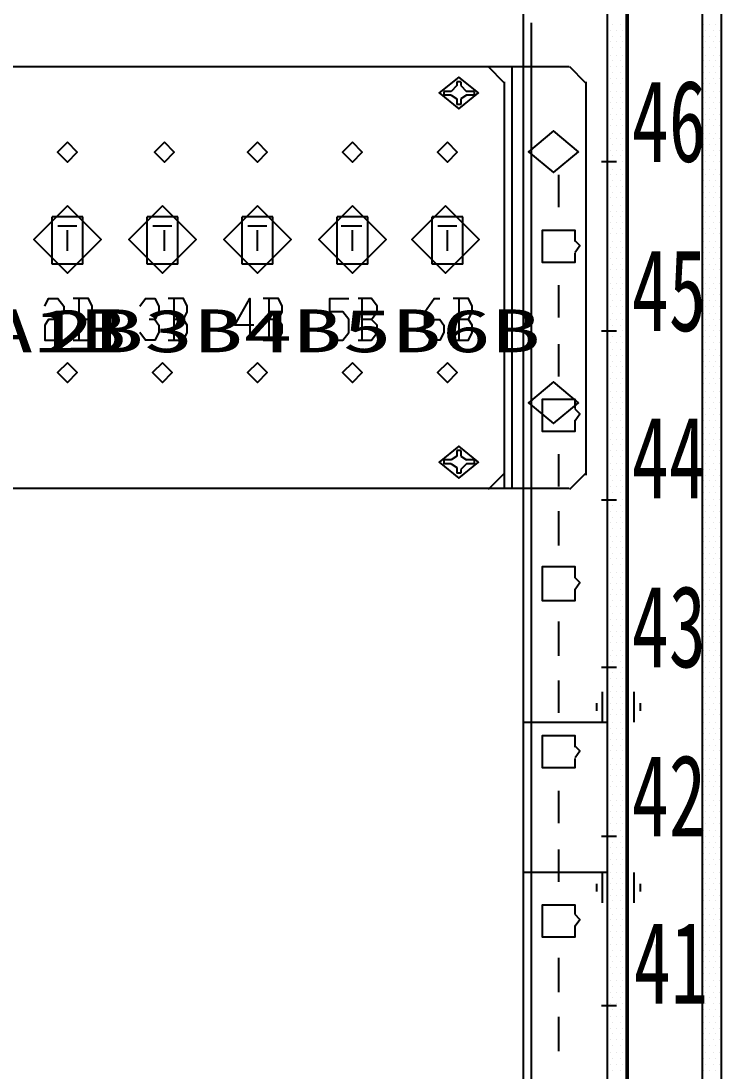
# Model space of a CAD drawing. Header units: metres. Extents: x 17 to 1264, y 17 to 859.
# Drawn here: x 289.5 to 342.6, y 658.2 to 737.7 of the extents above; entities that cross this region are included whole.
import ezdxf

# ---------------------------------------------------------------- set-up
doc = ezdxf.new("R2010")
doc.units = ezdxf.units.M
for name, color, linetype in [('LINES', 7, 'Continuous'), ('POLYLINES', 4, 'Continuous'), ('RECTS', 7, 'Continuous'), ('TEXTS', 3, 'Continuous')]:
    doc.layers.add(name, color=color, linetype=linetype)

msp = doc.modelspace()

# ---------------------------------------------------------------- linework, layer by layer
at = {"layer": 'LINES'}
for p, q in [((327.59, 152.64), (327.59, 755.14)), ((334.22, 736.99), (334.22, 736.99)), ((334.36, 737.42), (334.36, 737.42)), ((334.65, 736.99), (334.65, 736.99)), ((334.94, 737.42), (334.94, 737.42)), ((335.08, 736.99), (335.08, 736.99)), ((335.37, 737.42), (335.37, 737.42)), ((341.27, 737.42), (341.27, 737.42)), ((341.42, 736.99), (341.42, 736.99)), ((341.71, 737.42), (341.71, 737.42)), ((341.99, 736.99), (341.99, 736.99)), ((342.14, 737.42), (342.14, 737.42)), ((342.43, 736.99), (342.43, 736.99)), ((334.22, 736.13), (334.22, 736.13)), ((334.36, 736.56), (334.36, 736.56)), ((334.65, 736.13), (334.65, 736.13)), ((334.94, 736.56), (334.94, 736.56)), ((335.08, 736.13), (335.08, 736.13)), ((335.37, 736.56), (335.37, 736.56)), ((341.27, 736.56), (341.27, 736.56)), ((341.42, 736.13), (341.42, 736.13)), ((341.71, 736.56), (341.71, 736.56)), ((341.99, 736.13), (341.99, 736.13)), ((342.14, 736.56), (342.14, 736.56)), ((342.43, 736.13), (342.43, 736.13)), ((334.36, 735.7), (334.36, 735.7)), ((334.94, 735.7), (334.94, 735.7)), ((335.37, 735.7), (335.37, 735.7)), ((341.27, 735.7), (341.27, 735.7)), ((341.71, 735.7), (341.71, 735.7)), ((342.14, 735.7), (342.14, 735.7)), ((334.22, 735.12), (334.22, 735.12)), ((334.36, 734.69), (334.36, 734.69)), ((334.65, 735.12), (334.65, 735.12)), ((334.94, 734.69), (334.94, 734.69)), ((335.08, 735.12), (335.08, 735.12)), ((335.37, 734.69), (335.37, 734.69)), ((341.27, 734.69), (341.27, 734.69)), ((341.42, 735.12), (341.42, 735.12)), ((341.71, 734.69), (341.71, 734.69)), ((341.99, 735.12), (341.99, 735.12)), ((342.14, 734.69), (342.14, 734.69)), ((342.43, 735.12), (342.43, 735.12)), ((183.02, 734.26), (325, 734.26)), ((325, 734.26), (331.05, 734.26)), ((326.73, 702.29), (326.73, 734.26)), ((334.22, 734.26), (334.22, 734.26)), ((334.36, 733.82), (334.36, 733.82)), ((334.65, 734.26), (334.65, 734.26)), ((334.94, 733.82), (334.94, 733.82)), ((335.08, 734.26), (335.08, 734.26)), ((335.37, 733.82), (335.37, 733.82)), ((341.27, 733.82), (341.27, 733.82)), ((341.42, 734.26), (341.42, 734.26)), ((341.71, 733.82), (341.71, 733.82)), ((341.99, 734.26), (341.99, 734.26)), ((342.14, 733.82), (342.14, 733.82)), ((342.43, 734.26), (342.43, 734.26)), ((322.55, 732.82), (322.12, 732.38)), ((322.55, 733.1), (322.55, 732.82)), ((322.84, 733.1), (322.55, 733.1)), ((322.84, 733.1), (322.84, 732.82)), ((322.84, 732.82), (323.27, 732.38)), ((326.15, 702.29), (326.15, 733.1)), ((332.35, 703.3), (332.35, 733.1)), ((332.35, 729.07), (332.35, 733.1)), ((334.22, 733.39), (334.22, 733.39)), ((334.36, 732.96), (334.36, 732.96)), ((334.65, 733.39), (334.65, 733.39)), ((334.94, 732.96), (334.94, 732.96)), ((335.08, 733.39), (335.08, 733.39)), ((335.37, 732.96), (335.37, 732.96)), ((341.27, 732.96), (341.27, 732.96)), ((341.42, 733.39), (341.42, 733.39)), ((341.71, 732.96), (341.71, 732.96)), ((341.99, 733.39), (341.99, 733.39)), ((342.14, 732.96), (342.14, 732.96)), ((342.43, 733.39), (342.43, 733.39)), ((321.55, 732.38), (321.55, 732.1)), ((322.12, 732.38), (321.55, 732.38)), ((322.12, 732.1), (321.55, 732.1)), ((322.12, 732.1), (322.55, 731.81)), ((323.27, 732.1), (322.84, 731.81)), ((323.85, 732.38), (323.27, 732.38)), ((323.85, 732.1), (323.27, 732.1)), ((323.85, 732.38), (323.85, 732.1)), ((334.22, 732.38), (334.22, 732.38)), ((334.65, 732.38), (334.65, 732.38)), ((335.08, 732.38), (335.08, 732.38)), ((341.42, 732.38), (341.42, 732.38)), ((341.99, 732.38), (341.99, 732.38)), ((342.43, 732.38), (342.43, 732.38)), ((322.55, 731.81), (322.55, 731.38)), ((322.84, 731.38), (322.55, 731.38)), ((322.84, 731.81), (322.84, 731.38)), ((334.22, 731.52), (334.22, 731.52)), ((334.36, 731.95), (334.36, 731.95)), ((334.65, 731.52), (334.65, 731.52)), ((334.94, 731.95), (334.94, 731.95)), ((335.08, 731.52), (335.08, 731.52)), ((335.37, 731.95), (335.37, 731.95)), ((341.27, 731.95), (341.27, 731.95)), ((341.42, 731.52), (341.42, 731.52)), ((341.71, 731.95), (341.71, 731.95)), ((341.99, 731.52), (341.99, 731.52)), ((342.14, 731.95), (342.14, 731.95)), ((342.43, 731.52), (342.43, 731.52)), ((334.22, 730.66), (334.22, 730.66)), ((334.36, 731.09), (334.36, 731.09)), ((334.65, 730.66), (334.65, 730.66)), ((334.94, 731.09), (334.94, 731.09)), ((335.08, 730.66), (335.08, 730.66)), ((335.37, 731.09), (335.37, 731.09)), ((341.27, 731.09), (341.27, 731.09)), ((341.42, 730.66), (341.42, 730.66)), ((341.71, 731.09), (341.71, 731.09)), ((341.99, 730.66), (341.99, 730.66)), ((342.14, 731.09), (342.14, 731.09)), ((342.43, 730.66), (342.43, 730.66)), ((334.22, 729.79), (334.22, 729.79)), ((334.36, 730.22), (334.36, 730.22)), ((334.65, 729.79), (334.65, 729.79)), ((334.94, 730.22), (334.94, 730.22)), ((335.08, 729.79), (335.08, 729.79)), ((335.37, 730.22), (335.37, 730.22)), ((341.27, 730.22), (341.27, 730.22)), ((341.42, 729.79), (341.42, 729.79)), ((341.71, 730.22), (341.71, 730.22)), ((341.99, 729.79), (341.99, 729.79)), ((342.14, 730.22), (342.14, 730.22)), ((342.43, 729.79), (342.43, 729.79)), ((334.36, 729.22), (334.36, 729.22)), ((334.94, 729.22), (334.94, 729.22)), ((335.37, 729.22), (335.37, 729.22)), ((341.27, 729.22), (341.27, 729.22)), ((341.71, 729.22), (341.71, 729.22)), ((342.14, 729.22), (342.14, 729.22)), ((334.22, 728.78), (334.22, 728.78)), ((334.36, 728.35), (334.36, 728.35)), ((334.65, 728.78), (334.65, 728.78)), ((334.94, 728.35), (334.94, 728.35)), ((335.08, 728.78), (335.08, 728.78)), ((335.37, 728.35), (335.37, 728.35)), ((341.27, 728.35), (341.27, 728.35)), ((341.42, 728.78), (341.42, 728.78)), ((341.71, 728.35), (341.71, 728.35)), ((341.99, 728.78), (341.99, 728.78)), ((342.14, 728.35), (342.14, 728.35)), ((342.43, 728.78), (342.43, 728.78)), ((334.22, 727.92), (334.22, 727.92)), ((334.36, 727.49), (334.36, 727.49)), ((334.65, 727.92), (334.65, 727.92)), ((334.94, 727.49), (334.94, 727.49)), ((335.08, 727.92), (335.08, 727.92)), ((335.37, 727.49), (335.37, 727.49)), ((341.27, 727.49), (341.27, 727.49)), ((341.42, 727.92), (341.42, 727.92)), ((341.71, 727.49), (341.71, 727.49)), ((341.99, 727.92), (341.99, 727.92)), ((342.14, 727.49), (342.14, 727.49)), ((342.43, 727.92), (342.43, 727.92)), ((333.5, 727.06), (334.65, 727.06)), ((334.22, 727.06), (334.22, 727.06)), ((334.36, 726.48), (334.36, 726.48)), ((334.65, 727.06), (334.65, 727.06)), ((334.94, 726.48), (334.94, 726.48)), ((335.08, 727.06), (335.08, 727.06)), ((335.37, 726.48), (335.37, 726.48)), ((341.27, 726.48), (341.27, 726.48)), ((341.42, 727.06), (341.42, 727.06)), ((341.71, 726.48), (341.71, 726.48)), ((341.99, 727.06), (341.99, 727.06)), ((342.14, 726.48), (342.14, 726.48)), ((342.43, 727.06), (342.43, 727.06)), ((330.26, 726.05), (330.26, 723.6)), ((334.22, 726.05), (334.22, 726.05)), ((334.65, 726.05), (334.65, 726.05)), ((335.08, 726.05), (335.08, 726.05)), ((341.42, 726.05), (341.42, 726.05)), ((341.99, 726.05), (341.99, 726.05)), ((342.43, 726.05), (342.43, 726.05)), ((334.22, 725.18), (334.22, 725.18)), ((334.36, 725.62), (334.36, 725.62)), ((334.65, 725.18), (334.65, 725.18)), ((334.94, 725.62), (334.94, 725.62)), ((335.08, 725.18), (335.08, 725.18)), ((335.37, 725.62), (335.37, 725.62)), ((341.27, 725.62), (341.27, 725.62)), ((341.42, 725.18), (341.42, 725.18)), ((341.71, 725.62), (341.71, 725.62)), ((341.99, 725.18), (341.99, 725.18)), ((342.14, 725.62), (342.14, 725.62)), ((342.43, 725.18), (342.43, 725.18)), ((334.22, 724.32), (334.22, 724.32)), ((334.36, 724.75), (334.36, 724.75)), ((334.65, 724.32), (334.65, 724.32)), ((334.94, 724.75), (334.94, 724.75)), ((335.08, 724.32), (335.08, 724.32)), ((335.37, 724.75), (335.37, 724.75)), ((341.27, 724.75), (341.27, 724.75)), ((341.42, 724.32), (341.42, 724.32)), ((341.71, 724.75), (341.71, 724.75)), ((341.99, 724.32), (341.99, 724.32)), ((342.14, 724.75), (342.14, 724.75)), ((342.43, 724.32), (342.43, 724.32)), ((334.22, 723.31), (334.22, 723.31)), ((334.36, 723.74), (334.36, 723.74)), ((334.65, 723.31), (334.65, 723.31)), ((334.94, 723.74), (334.94, 723.74)), ((335.08, 723.31), (335.08, 723.31)), ((335.37, 723.74), (335.37, 723.74)), ((341.27, 723.74), (341.27, 723.74)), ((341.42, 723.31), (341.42, 723.31)), ((341.71, 723.74), (341.71, 723.74)), ((341.99, 723.31), (341.99, 723.31)), ((342.14, 723.74), (342.14, 723.74)), ((342.43, 723.31), (342.43, 723.31)), ((294.19, 722.88), (291.88, 722.88)), ((291.88, 719.28), (291.88, 722.88)), ((294.19, 719.28), (294.19, 722.88)), ((301.39, 722.88), (299.08, 722.88)), ((299.08, 719.28), (299.08, 722.88)), ((301.39, 719.28), (301.39, 722.88)), ((308.59, 722.88), (306.28, 722.88)), ((306.28, 719.28), (306.28, 722.88)), ((308.59, 719.28), (308.59, 722.88)), ((315.79, 722.88), (313.48, 722.88)), ((313.48, 719.28), (313.48, 722.88)), ((315.79, 719.28), (315.79, 722.88)), ((322.99, 722.88), (320.68, 722.88)), ((320.68, 719.28), (320.68, 722.88)), ((322.99, 719.28), (322.99, 722.88)), ((334.36, 722.88), (334.36, 722.88)), ((334.94, 722.88), (334.94, 722.88)), ((335.37, 722.88), (335.37, 722.88)), ((341.27, 722.88), (341.27, 722.88)), ((341.71, 722.88), (341.71, 722.88)), ((342.14, 722.88), (342.14, 722.88)), ((293.75, 722.16), (292.31, 722.16)), ((293.03, 720.29), (293.03, 721.87)), ((300.95, 722.16), (299.51, 722.16)), ((300.38, 720.29), (300.38, 721.87)), ((308.15, 722.16), (306.71, 722.16)), ((307.43, 720.29), (307.43, 721.87)), ((315.35, 722.16), (313.77, 722.16)), ((314.63, 720.29), (314.63, 721.87)), ((322.55, 722.16), (321.11, 722.16)), ((321.83, 720.29), (321.83, 721.87)), ((334.22, 722.45), (334.22, 722.45)), ((334.36, 722.02), (334.36, 722.02)), ((334.65, 722.45), (334.65, 722.45)), ((334.94, 722.02), (334.94, 722.02)), ((335.08, 722.45), (335.08, 722.45)), ((335.37, 722.02), (335.37, 722.02)), ((341.27, 722.02), (341.27, 722.02)), ((341.42, 722.45), (341.42, 722.45)), ((341.71, 722.02), (341.71, 722.02)), ((341.99, 722.45), (341.99, 722.45)), ((342.14, 722.02), (342.14, 722.02)), ((342.43, 722.45), (342.43, 722.45)), ((334.22, 721.58), (334.22, 721.58)), ((334.36, 721.01), (334.36, 721.01)), ((334.65, 721.58), (334.65, 721.58)), ((334.94, 721.01), (334.94, 721.01)), ((335.08, 721.58), (335.08, 721.58)), ((335.37, 721.01), (335.37, 721.01)), ((341.27, 721.01), (341.27, 721.01)), ((341.42, 721.58), (341.42, 721.58)), ((341.71, 721.01), (341.71, 721.01)), ((341.99, 721.58), (341.99, 721.58)), ((342.14, 721.01), (342.14, 721.01)), ((342.43, 721.58), (342.43, 721.58)), ((334.22, 720.58), (334.22, 720.58)), ((334.36, 720.14), (334.36, 720.14)), ((334.65, 720.58), (334.65, 720.58)), ((334.94, 720.14), (334.94, 720.14)), ((335.08, 720.58), (335.08, 720.58)), ((335.37, 720.14), (335.37, 720.14)), ((341.27, 720.14), (341.27, 720.14)), ((341.42, 720.58), (341.42, 720.58)), ((341.71, 720.14), (341.71, 720.14)), ((341.99, 720.58), (341.99, 720.58)), ((342.14, 720.14), (342.14, 720.14)), ((342.43, 720.58), (342.43, 720.58)), ((294.19, 719.28), (291.88, 719.28)), ((301.39, 719.28), (299.08, 719.28)), ((308.59, 719.28), (306.28, 719.28)), ((315.79, 719.28), (313.48, 719.28)), ((322.99, 719.28), (320.68, 719.28)), ((334.22, 719.71), (334.22, 719.71)), ((334.36, 719.28), (334.36, 719.28)), ((334.65, 719.71), (334.65, 719.71)), ((334.94, 719.28), (334.94, 719.28)), ((335.08, 719.71), (335.08, 719.71)), ((335.37, 719.28), (335.37, 719.28)), ((341.27, 719.28), (341.27, 719.28)), ((341.42, 719.71), (341.42, 719.71)), ((341.71, 719.28), (341.71, 719.28)), ((341.99, 719.71), (341.99, 719.71)), ((342.14, 719.28), (342.14, 719.28)), ((342.43, 719.71), (342.43, 719.71)), ((334.22, 718.85), (334.22, 718.85)), ((334.65, 718.85), (334.65, 718.85)), ((335.08, 718.85), (335.08, 718.85)), ((341.42, 718.85), (341.42, 718.85)), ((341.99, 718.85), (341.99, 718.85)), ((342.43, 718.85), (342.43, 718.85)), ((330.26, 717.7), (330.26, 715.25)), ((334.22, 717.84), (334.22, 717.84)), ((334.36, 718.27), (334.36, 718.27)), ((334.65, 717.84), (334.65, 717.84)), ((334.94, 718.27), (334.94, 718.27)), ((335.08, 717.84), (335.08, 717.84)), ((335.37, 718.27), (335.37, 718.27)), ((341.27, 718.27), (341.27, 718.27)), ((341.42, 717.84), (341.42, 717.84)), ((341.71, 718.27), (341.71, 718.27)), ((341.99, 717.84), (341.99, 717.84)), ((342.14, 718.27), (342.14, 718.27)), ((342.43, 717.84), (342.43, 717.84)), ((334.22, 716.98), (334.22, 716.98)), ((334.36, 717.41), (334.36, 717.41)), ((334.65, 716.98), (334.65, 716.98)), ((334.94, 717.41), (334.94, 717.41)), ((335.08, 716.98), (335.08, 716.98)), ((335.37, 717.41), (335.37, 717.41)), ((341.27, 717.41), (341.27, 717.41)), ((341.42, 716.98), (341.42, 716.98)), ((341.71, 717.41), (341.71, 717.41)), ((341.99, 716.98), (341.99, 716.98)), ((342.14, 717.41), (342.14, 717.41)), ((342.43, 716.98), (342.43, 716.98)), ((293.9, 716.69), (293.9, 713.52)), ((301.1, 716.69), (301.1, 713.52)), ((308.3, 716.69), (308.3, 713.52)), ((315.35, 716.69), (315.35, 713.52)), ((322.7, 716.69), (322.7, 713.52)), ((334.22, 716.11), (334.22, 716.11)), ((334.36, 716.54), (334.36, 716.54)), ((334.65, 716.11), (334.65, 716.11)), ((334.94, 716.54), (334.94, 716.54)), ((335.08, 716.11), (335.08, 716.11)), ((335.37, 716.54), (335.37, 716.54)), ((341.27, 716.54), (341.27, 716.54)), ((341.42, 716.11), (341.42, 716.11)), ((341.71, 716.54), (341.71, 716.54)), ((341.99, 716.11), (341.99, 716.11)), ((342.14, 716.54), (342.14, 716.54)), ((342.43, 716.11), (342.43, 716.11)), ((334.36, 715.54), (334.36, 715.54)), ((334.94, 715.54), (334.94, 715.54)), ((335.37, 715.54), (335.37, 715.54)), ((341.27, 715.54), (341.27, 715.54)), ((341.71, 715.54), (341.71, 715.54)), ((342.14, 715.54), (342.14, 715.54)), ((334.22, 715.1), (334.22, 715.1)), ((334.36, 714.67), (334.36, 714.67)), ((334.65, 715.1), (334.65, 715.1)), ((334.94, 714.67), (334.94, 714.67)), ((335.08, 715.1), (335.08, 715.1)), ((335.37, 714.67), (335.37, 714.67)), ((341.27, 714.67), (341.27, 714.67)), ((341.42, 715.1), (341.42, 715.1)), ((341.71, 714.67), (341.71, 714.67)), ((341.99, 715.1), (341.99, 715.1)), ((342.14, 714.67), (342.14, 714.67)), ((342.43, 715.1), (342.43, 715.1)), ((333.5, 714.24), (334.65, 714.24)), ((334.22, 714.24), (334.22, 714.24)), ((334.36, 713.81), (334.36, 713.81)), ((334.65, 714.24), (334.65, 714.24)), ((334.94, 713.81), (334.94, 713.81)), ((335.08, 714.24), (335.08, 714.24)), ((335.37, 713.81), (335.37, 713.81)), ((341.27, 713.81), (341.27, 713.81)), ((341.42, 714.24), (341.42, 714.24)), ((341.71, 713.81), (341.71, 713.81)), ((341.99, 714.24), (341.99, 714.24)), ((342.14, 713.81), (342.14, 713.81)), ((342.43, 714.24), (342.43, 714.24)), ((330.26, 713.23), (330.26, 710.78)), ((334.22, 713.38), (334.22, 713.38)), ((334.65, 713.38), (334.65, 713.38)), ((335.08, 713.38), (335.08, 713.38)), ((341.42, 713.38), (341.42, 713.38)), ((341.99, 713.38), (341.99, 713.38)), ((342.43, 713.38), (342.43, 713.38)), ((334.22, 712.37), (334.22, 712.37)), ((334.36, 712.8), (334.36, 712.8)), ((334.65, 712.37), (334.65, 712.37)), ((334.94, 712.8), (334.94, 712.8)), ((335.08, 712.37), (335.08, 712.37)), ((335.37, 712.8), (335.37, 712.8)), ((341.27, 712.8), (341.27, 712.8)), ((341.42, 712.37), (341.42, 712.37)), ((341.71, 712.8), (341.71, 712.8)), ((341.99, 712.37), (341.99, 712.37)), ((342.14, 712.8), (342.14, 712.8)), ((342.43, 712.37), (342.43, 712.37)), ((334.22, 711.5), (334.22, 711.5)), ((334.36, 711.94), (334.36, 711.94)), ((334.65, 711.5), (334.65, 711.5)), ((334.94, 711.94), (334.94, 711.94)), ((335.08, 711.5), (335.08, 711.5)), ((335.37, 711.94), (335.37, 711.94)), ((341.27, 711.94), (341.27, 711.94)), ((341.42, 711.5), (341.42, 711.5)), ((341.71, 711.94), (341.71, 711.94)), ((341.99, 711.5), (341.99, 711.5)), ((342.14, 711.94), (342.14, 711.94)), ((342.43, 711.5), (342.43, 711.5)), ((334.22, 710.64), (334.22, 710.64)), ((334.36, 711.07), (334.36, 711.07)), ((334.65, 710.64), (334.65, 710.64)), ((334.94, 711.07), (334.94, 711.07)), ((335.08, 710.64), (335.08, 710.64)), ((335.37, 711.07), (335.37, 711.07)), ((341.27, 711.07), (341.27, 711.07)), ((341.42, 710.64), (341.42, 710.64)), ((341.71, 711.07), (341.71, 711.07)), ((341.99, 710.64), (341.99, 710.64)), ((342.14, 711.07), (342.14, 711.07)), ((342.43, 710.64), (342.43, 710.64)), ((334.36, 710.21), (334.36, 710.21)), ((334.94, 710.21), (334.94, 710.21)), ((335.37, 710.21), (335.37, 710.21)), ((341.27, 710.21), (341.27, 710.21)), ((341.71, 710.21), (341.71, 710.21)), ((342.14, 710.21), (342.14, 710.21)), ((334.22, 709.63), (334.22, 709.63)), ((334.36, 709.2), (334.36, 709.2)), ((334.65, 709.63), (334.65, 709.63)), ((334.94, 709.2), (334.94, 709.2)), ((335.08, 709.63), (335.08, 709.63)), ((335.37, 709.2), (335.37, 709.2)), ((341.27, 709.2), (341.27, 709.2)), ((341.42, 709.63), (341.42, 709.63)), ((341.71, 709.2), (341.71, 709.2)), ((341.99, 709.63), (341.99, 709.63)), ((342.14, 709.2), (342.14, 709.2)), ((342.43, 709.63), (342.43, 709.63)), ((334.22, 708.77), (334.22, 708.77)), ((334.36, 708.34), (334.36, 708.34)), ((334.65, 708.77), (334.65, 708.77)), ((334.94, 708.34), (334.94, 708.34)), ((335.08, 708.77), (335.08, 708.77)), ((335.37, 708.34), (335.37, 708.34)), ((341.27, 708.34), (341.27, 708.34)), ((341.42, 708.77), (341.42, 708.77)), ((341.71, 708.34), (341.71, 708.34)), ((341.99, 708.77), (341.99, 708.77)), ((342.14, 708.34), (342.14, 708.34)), ((342.43, 708.77), (342.43, 708.77)), ((334.22, 707.9), (334.22, 707.9)), ((334.36, 707.47), (334.36, 707.47)), ((334.65, 707.9), (334.65, 707.9)), ((334.94, 707.47), (334.94, 707.47)), ((335.08, 707.9), (335.08, 707.9)), ((335.37, 707.47), (335.37, 707.47)), ((341.27, 707.47), (341.27, 707.47)), ((341.42, 707.9), (341.42, 707.9)), ((341.71, 707.47), (341.71, 707.47)), ((341.99, 707.9), (341.99, 707.9)), ((342.14, 707.47), (342.14, 707.47)), ((342.43, 707.9), (342.43, 707.9)), ((334.22, 706.9), (334.22, 706.9)), ((334.65, 706.9), (334.65, 706.9)), ((335.08, 706.9), (335.08, 706.9)), ((341.42, 706.9), (341.42, 706.9)), ((341.99, 706.9), (341.99, 706.9)), ((342.43, 706.9), (342.43, 706.9)), ((334.22, 706.03), (334.22, 706.03)), ((334.36, 706.46), (334.36, 706.46)), ((334.65, 706.03), (334.65, 706.03)), ((334.94, 706.46), (334.94, 706.46)), ((335.08, 706.03), (335.08, 706.03)), ((335.37, 706.46), (335.37, 706.46)), ((341.27, 706.46), (341.27, 706.46)), ((341.42, 706.03), (341.42, 706.03)), ((341.71, 706.46), (341.71, 706.46)), ((341.99, 706.03), (341.99, 706.03)), ((342.14, 706.46), (342.14, 706.46)), ((342.43, 706.03), (342.43, 706.03)), ((322.55, 705.17), (322.55, 704.74)), ((322.84, 705.17), (322.55, 705.17)), ((322.84, 705.17), (322.84, 704.74)), ((334.22, 705.17), (334.22, 705.17)), ((334.36, 705.6), (334.36, 705.6)), ((334.65, 705.17), (334.65, 705.17)), ((334.94, 705.6), (334.94, 705.6)), ((335.08, 705.17), (335.08, 705.17)), ((335.37, 705.6), (335.37, 705.6)), ((341.27, 705.6), (341.27, 705.6)), ((341.42, 705.17), (341.42, 705.17)), ((341.71, 705.6), (341.71, 705.6)), ((341.99, 705.17), (341.99, 705.17)), ((342.14, 705.6), (342.14, 705.6)), ((342.43, 705.17), (342.43, 705.17)), ((321.55, 704.45), (321.55, 704.16)), ((322.12, 704.45), (321.55, 704.45)), ((322.12, 704.16), (321.55, 704.16)), ((322.55, 704.74), (322.12, 704.45)), ((322.12, 704.16), (322.55, 703.87)), ((322.84, 704.74), (323.27, 704.45)), ((323.27, 704.16), (322.84, 703.73)), ((323.85, 704.45), (323.27, 704.45)), ((323.85, 704.16), (323.27, 704.16)), ((323.85, 704.45), (323.85, 704.16)), ((330.26, 704.88), (330.26, 702.43)), ((334.22, 704.16), (334.22, 704.16)), ((334.36, 704.74), (334.36, 704.74)), ((334.65, 704.16), (334.65, 704.16)), ((334.94, 704.74), (334.94, 704.74)), ((335.08, 704.16), (335.08, 704.16)), ((335.37, 704.74), (335.37, 704.74)), ((341.27, 704.74), (341.27, 704.74)), ((341.42, 704.16), (341.42, 704.16)), ((341.71, 704.74), (341.71, 704.74)), ((341.99, 704.16), (341.99, 704.16)), ((342.14, 704.74), (342.14, 704.74)), ((342.43, 704.16), (342.43, 704.16)), ((322.55, 703.87), (322.55, 703.44)), ((322.84, 703.44), (322.55, 703.44)), ((322.84, 703.73), (322.84, 703.44)), ((334.36, 703.73), (334.36, 703.73)), ((334.94, 703.73), (334.94, 703.73)), ((335.37, 703.73), (335.37, 703.73)), ((341.27, 703.73), (341.27, 703.73)), ((341.71, 703.73), (341.71, 703.73)), ((342.14, 703.73), (342.14, 703.73)), ((334.22, 703.3), (334.22, 703.3)), ((334.36, 702.86), (334.36, 702.86)), ((334.65, 703.3), (334.65, 703.3)), ((334.94, 702.86), (334.94, 702.86)), ((335.08, 703.3), (335.08, 703.3)), ((335.37, 702.86), (335.37, 702.86)), ((341.27, 702.86), (341.27, 702.86)), ((341.42, 703.3), (341.42, 703.3)), ((341.71, 702.86), (341.71, 702.86)), ((341.99, 703.3), (341.99, 703.3)), ((342.14, 702.86), (342.14, 702.86)), ((342.43, 703.3), (342.43, 703.3)), ((325, 702.29), (183.02, 702.29)), ((331.05, 702.29), (325, 702.29)), ((334.22, 702.43), (334.22, 702.43)), ((334.36, 702), (334.36, 702)), ((334.65, 702.43), (334.65, 702.43)), ((334.94, 702), (334.94, 702)), ((335.08, 702.43), (335.08, 702.43)), ((335.37, 702), (335.37, 702)), ((341.27, 702), (341.27, 702)), ((341.42, 702.43), (341.42, 702.43)), ((341.71, 702), (341.71, 702)), ((341.99, 702.43), (341.99, 702.43)), ((342.14, 702), (342.14, 702)), ((342.43, 702.43), (342.43, 702.43)), ((333.5, 701.42), (334.65, 701.42)), ((334.22, 701.42), (334.22, 701.42)), ((334.36, 700.99), (334.36, 700.99)), ((334.65, 701.42), (334.65, 701.42)), ((334.94, 700.99), (334.94, 700.99)), ((335.08, 701.42), (335.08, 701.42)), ((335.37, 700.99), (335.37, 700.99)), ((341.27, 700.99), (341.27, 700.99)), ((341.42, 701.42), (341.42, 701.42)), ((341.71, 700.99), (341.71, 700.99)), ((341.99, 701.42), (341.99, 701.42)), ((342.14, 700.99), (342.14, 700.99)), ((342.43, 701.42), (342.43, 701.42)), ((330.26, 700.56), (330.26, 697.97)), ((334.22, 700.56), (334.22, 700.56)), ((334.65, 700.56), (334.65, 700.56)), ((335.08, 700.56), (335.08, 700.56)), ((341.42, 700.56), (341.42, 700.56)), ((341.99, 700.56), (341.99, 700.56)), ((342.43, 700.56), (342.43, 700.56)), ((334.22, 699.7), (334.22, 699.7)), ((334.36, 700.13), (334.36, 700.13)), ((334.65, 699.7), (334.65, 699.7)), ((334.94, 700.13), (334.94, 700.13)), ((335.08, 699.7), (335.08, 699.7)), ((335.37, 700.13), (335.37, 700.13)), ((341.27, 700.13), (341.27, 700.13)), ((341.42, 699.7), (341.42, 699.7)), ((341.71, 700.13), (341.71, 700.13)), ((341.99, 699.7), (341.99, 699.7)), ((342.14, 700.13), (342.14, 700.13)), ((342.43, 699.7), (342.43, 699.7)), ((334.22, 698.69), (334.22, 698.69)), ((334.36, 699.26), (334.36, 699.26)), ((334.65, 698.69), (334.65, 698.69)), ((334.94, 699.26), (334.94, 699.26)), ((335.08, 698.69), (335.08, 698.69)), ((335.37, 699.26), (335.37, 699.26)), ((341.27, 699.26), (341.27, 699.26)), ((341.42, 698.69), (341.42, 698.69)), ((341.71, 699.26), (341.71, 699.26)), ((341.99, 698.69), (341.99, 698.69)), ((342.14, 699.26), (342.14, 699.26)), ((342.43, 698.69), (342.43, 698.69)), ((334.22, 697.82), (334.22, 697.82)), ((334.36, 698.26), (334.36, 698.26)), ((334.65, 697.82), (334.65, 697.82)), ((334.94, 698.26), (334.94, 698.26)), ((335.08, 697.82), (335.08, 697.82)), ((335.37, 698.26), (335.37, 698.26)), ((341.27, 698.26), (341.27, 698.26)), ((341.42, 697.82), (341.42, 697.82)), ((341.71, 698.26), (341.71, 698.26)), ((341.99, 697.82), (341.99, 697.82)), ((342.14, 698.26), (342.14, 698.26)), ((342.43, 697.82), (342.43, 697.82)), ((334.36, 697.39), (334.36, 697.39)), ((334.94, 697.39), (334.94, 697.39)), ((335.37, 697.39), (335.37, 697.39)), ((341.27, 697.39), (341.27, 697.39)), ((341.71, 697.39), (341.71, 697.39)), ((342.14, 697.39), (342.14, 697.39)), ((334.22, 696.96), (334.22, 696.96)), ((334.36, 696.53), (334.36, 696.53)), ((334.65, 696.96), (334.65, 696.96)), ((334.94, 696.53), (334.94, 696.53)), ((335.08, 696.96), (335.08, 696.96)), ((335.37, 696.53), (335.37, 696.53)), ((341.27, 696.53), (341.27, 696.53)), ((341.42, 696.96), (341.42, 696.96)), ((341.71, 696.53), (341.71, 696.53)), ((341.99, 696.96), (341.99, 696.96)), ((342.14, 696.53), (342.14, 696.53)), ((342.43, 696.96), (342.43, 696.96)), ((334.22, 695.95), (334.22, 695.95)), ((334.36, 695.52), (334.36, 695.52)), ((334.65, 695.95), (334.65, 695.95)), ((334.94, 695.52), (334.94, 695.52)), ((335.08, 695.95), (335.08, 695.95)), ((335.37, 695.52), (335.37, 695.52)), ((341.27, 695.52), (341.27, 695.52)), ((341.42, 695.95), (341.42, 695.95)), ((341.71, 695.52), (341.71, 695.52)), ((341.99, 695.95), (341.99, 695.95)), ((342.14, 695.52), (342.14, 695.52)), ((342.43, 695.95), (342.43, 695.95)), ((334.22, 695.09), (334.22, 695.09)), ((334.36, 694.66), (334.36, 694.66)), ((334.65, 695.09), (334.65, 695.09)), ((334.94, 694.66), (334.94, 694.66)), ((335.08, 695.09), (335.08, 695.09)), ((335.37, 694.66), (335.37, 694.66)), ((341.27, 694.66), (341.27, 694.66)), ((341.42, 695.09), (341.42, 695.09)), ((341.71, 694.66), (341.71, 694.66)), ((341.99, 695.09), (341.99, 695.09)), ((342.14, 694.66), (342.14, 694.66)), ((342.43, 695.09), (342.43, 695.09)), ((334.22, 694.22), (334.22, 694.22)), ((334.65, 694.22), (334.65, 694.22)), ((335.08, 694.22), (335.08, 694.22)), ((341.42, 694.22), (341.42, 694.22)), ((341.99, 694.22), (341.99, 694.22)), ((342.43, 694.22), (342.43, 694.22)), ((334.22, 693.36), (334.22, 693.36)), ((334.36, 693.79), (334.36, 693.79)), ((334.65, 693.36), (334.65, 693.36)), ((334.94, 693.79), (334.94, 693.79)), ((335.08, 693.36), (335.08, 693.36)), ((335.37, 693.79), (335.37, 693.79)), ((341.27, 693.79), (341.27, 693.79)), ((341.42, 693.36), (341.42, 693.36)), ((341.71, 693.79), (341.71, 693.79)), ((341.99, 693.36), (341.99, 693.36)), ((342.14, 693.79), (342.14, 693.79)), ((342.43, 693.36), (342.43, 693.36)), ((334.22, 692.35), (334.22, 692.35)), ((334.36, 692.78), (334.36, 692.78)), ((334.65, 692.35), (334.65, 692.35)), ((334.94, 692.78), (334.94, 692.78)), ((335.08, 692.35), (335.08, 692.35)), ((335.37, 692.78), (335.37, 692.78)), ((341.27, 692.78), (341.27, 692.78)), ((341.42, 692.35), (341.42, 692.35)), ((341.71, 692.78), (341.71, 692.78)), ((341.99, 692.35), (341.99, 692.35)), ((342.14, 692.78), (342.14, 692.78)), ((342.43, 692.35), (342.43, 692.35)), ((330.26, 692.21), (330.26, 689.62)), ((334.22, 691.49), (334.22, 691.49)), ((334.36, 691.92), (334.36, 691.92)), ((334.65, 691.49), (334.65, 691.49)), ((334.94, 691.92), (334.94, 691.92)), ((335.08, 691.49), (335.08, 691.49)), ((335.37, 691.92), (335.37, 691.92)), ((341.27, 691.92), (341.27, 691.92)), ((341.42, 691.49), (341.42, 691.49)), ((341.71, 691.92), (341.71, 691.92)), ((341.99, 691.49), (341.99, 691.49)), ((342.14, 691.92), (342.14, 691.92)), ((342.43, 691.49), (342.43, 691.49)), ((334.36, 691.06), (334.36, 691.06)), ((334.94, 691.06), (334.94, 691.06)), ((335.37, 691.06), (335.37, 691.06)), ((341.27, 691.06), (341.27, 691.06)), ((341.71, 691.06), (341.71, 691.06)), ((342.14, 691.06), (342.14, 691.06)), ((334.22, 690.62), (334.22, 690.62)), ((334.36, 690.05), (334.36, 690.05)), ((334.65, 690.62), (334.65, 690.62)), ((334.94, 690.05), (334.94, 690.05)), ((335.08, 690.62), (335.08, 690.62)), ((335.37, 690.05), (335.37, 690.05)), ((341.27, 690.05), (341.27, 690.05)), ((341.42, 690.62), (341.42, 690.62)), ((341.71, 690.05), (341.71, 690.05)), ((341.99, 690.62), (341.99, 690.62)), ((342.14, 690.05), (342.14, 690.05)), ((342.43, 690.62), (342.43, 690.62)), ((334.22, 689.62), (334.22, 689.62)), ((334.36, 689.18), (334.36, 689.18)), ((334.65, 689.62), (334.65, 689.62)), ((334.94, 689.18), (334.94, 689.18)), ((335.08, 689.62), (335.08, 689.62)), ((335.37, 689.18), (335.37, 689.18)), ((341.27, 689.18), (341.27, 689.18)), ((341.42, 689.62), (341.42, 689.62)), ((341.71, 689.18), (341.71, 689.18)), ((341.99, 689.62), (341.99, 689.62)), ((342.14, 689.18), (342.14, 689.18)), ((342.43, 689.62), (342.43, 689.62)), ((333.5, 688.75), (334.65, 688.75)), ((334.22, 688.75), (334.22, 688.75)), ((334.36, 688.32), (334.36, 688.32)), ((334.65, 688.75), (334.65, 688.75)), ((334.94, 688.32), (334.94, 688.32)), ((335.08, 688.75), (335.08, 688.75)), ((335.37, 688.32), (335.37, 688.32)), ((341.27, 688.32), (341.27, 688.32)), ((341.42, 688.75), (341.42, 688.75)), ((341.71, 688.32), (341.71, 688.32)), ((341.99, 688.75), (341.99, 688.75)), ((342.14, 688.32), (342.14, 688.32)), ((342.43, 688.75), (342.43, 688.75)), ((330.26, 687.74), (330.26, 685.3)), ((334.22, 687.89), (334.22, 687.89)), ((334.65, 687.89), (334.65, 687.89)), ((335.08, 687.89), (335.08, 687.89)), ((341.42, 687.89), (341.42, 687.89)), ((341.99, 687.89), (341.99, 687.89)), ((342.43, 687.89), (342.43, 687.89)), ((333.57, 686.88), (333.57, 684.58)), ((334.22, 686.88), (334.22, 686.88)), ((334.36, 687.31), (334.36, 687.31)), ((334.65, 686.88), (334.65, 686.88)), ((334.94, 687.31), (334.94, 687.31)), ((335.08, 686.88), (335.08, 686.88)), ((335.37, 687.31), (335.37, 687.31)), ((335.95, 686.88), (335.95, 684.58)), ((341.27, 687.31), (341.27, 687.31)), ((341.42, 686.88), (341.42, 686.88)), ((341.71, 687.31), (341.71, 687.31)), ((341.99, 686.88), (341.99, 686.88)), ((342.14, 687.31), (342.14, 687.31)), ((342.43, 686.88), (342.43, 686.88)), ((333.14, 686.02), (333.14, 685.44)), ((334.22, 686.02), (334.22, 686.02)), ((334.36, 686.45), (334.36, 686.45)), ((334.65, 686.02), (334.65, 686.02)), ((334.94, 686.45), (334.94, 686.45)), ((335.08, 686.02), (335.08, 686.02)), ((335.37, 686.45), (335.37, 686.45)), ((336.45, 686.02), (336.45, 685.44)), ((341.27, 686.45), (341.27, 686.45)), ((341.42, 686.02), (341.42, 686.02)), ((341.71, 686.45), (341.71, 686.45)), ((341.99, 686.02), (341.99, 686.02)), ((342.14, 686.45), (342.14, 686.45)), ((342.43, 686.02), (342.43, 686.02)), ((334.22, 685.15), (334.22, 685.15)), ((334.36, 685.58), (334.36, 685.58)), ((334.65, 685.15), (334.65, 685.15)), ((334.94, 685.58), (334.94, 685.58)), ((335.08, 685.15), (335.08, 685.15)), ((335.37, 685.58), (335.37, 685.58)), ((341.27, 685.58), (341.27, 685.58)), ((341.42, 685.15), (341.42, 685.15)), ((341.71, 685.58), (341.71, 685.58)), ((341.99, 685.15), (341.99, 685.15)), ((342.14, 685.58), (342.14, 685.58)), ((342.43, 685.15), (342.43, 685.15)), ((334.36, 684.58), (334.36, 684.58)), ((334.94, 684.58), (334.94, 684.58)), ((335.37, 684.58), (335.37, 684.58)), ((341.27, 684.58), (341.27, 684.58)), ((341.71, 684.58), (341.71, 684.58)), ((342.14, 684.58), (342.14, 684.58)), ((334.22, 684.14), (334.22, 684.14)), ((334.36, 683.71), (334.36, 683.71)), ((334.65, 684.14), (334.65, 684.14)), ((334.94, 683.71), (334.94, 683.71)), ((335.08, 684.14), (335.08, 684.14)), ((335.37, 683.71), (335.37, 683.71)), ((341.27, 683.71), (341.27, 683.71)), ((341.42, 684.14), (341.42, 684.14)), ((341.71, 683.71), (341.71, 683.71)), ((341.99, 684.14), (341.99, 684.14)), ((342.14, 683.71), (342.14, 683.71)), ((342.43, 684.14), (342.43, 684.14)), ((334.22, 683.28), (334.22, 683.28)), ((334.36, 682.85), (334.36, 682.85)), ((334.65, 683.28), (334.65, 683.28)), ((334.94, 682.85), (334.94, 682.85)), ((335.08, 683.28), (335.08, 683.28)), ((335.37, 682.85), (335.37, 682.85)), ((341.27, 682.85), (341.27, 682.85)), ((341.42, 683.28), (341.42, 683.28)), ((341.71, 682.85), (341.71, 682.85)), ((341.99, 683.28), (341.99, 683.28)), ((342.14, 682.85), (342.14, 682.85)), ((342.43, 683.28), (342.43, 683.28)), ((334.22, 682.42), (334.22, 682.42)), ((334.65, 682.42), (334.65, 682.42)), ((335.08, 682.42), (335.08, 682.42)), ((341.42, 682.42), (341.42, 682.42)), ((341.99, 682.42), (341.99, 682.42)), ((342.43, 682.42), (342.43, 682.42)), ((334.22, 681.41), (334.22, 681.41)), ((334.36, 681.84), (334.36, 681.84)), ((334.65, 681.41), (334.65, 681.41)), ((334.94, 681.84), (334.94, 681.84)), ((335.08, 681.41), (335.08, 681.41)), ((335.37, 681.84), (335.37, 681.84)), ((341.27, 681.84), (341.27, 681.84)), ((341.42, 681.41), (341.42, 681.41)), ((341.71, 681.84), (341.71, 681.84)), ((341.99, 681.41), (341.99, 681.41)), ((342.14, 681.84), (342.14, 681.84)), ((342.43, 681.41), (342.43, 681.41)), ((334.22, 680.54), (334.22, 680.54)), ((334.36, 680.98), (334.36, 680.98)), ((334.65, 680.54), (334.65, 680.54)), ((334.94, 680.98), (334.94, 680.98)), ((335.08, 680.54), (335.08, 680.54)), ((335.37, 680.98), (335.37, 680.98)), ((341.27, 680.98), (341.27, 680.98)), ((341.42, 680.54), (341.42, 680.54)), ((341.71, 680.98), (341.71, 680.98)), ((341.99, 680.54), (341.99, 680.54)), ((342.14, 680.98), (342.14, 680.98)), ((342.43, 680.54), (342.43, 680.54)), ((334.22, 679.68), (334.22, 679.68)), ((334.36, 680.11), (334.36, 680.11)), ((334.65, 679.68), (334.65, 679.68)), ((334.94, 680.11), (334.94, 680.11)), ((335.08, 679.68), (335.08, 679.68)), ((335.37, 680.11), (335.37, 680.11)), ((341.27, 680.11), (341.27, 680.11)), ((341.42, 679.68), (341.42, 679.68)), ((341.71, 680.11), (341.71, 680.11)), ((341.99, 679.68), (341.99, 679.68)), ((342.14, 680.11), (342.14, 680.11)), ((342.43, 679.68), (342.43, 679.68)), ((330.26, 679.39), (330.26, 676.94)), ((334.36, 679.1), (334.36, 679.1)), ((334.94, 679.1), (334.94, 679.1)), ((335.37, 679.1), (335.37, 679.1)), ((341.27, 679.1), (341.27, 679.1)), ((341.71, 679.1), (341.71, 679.1)), ((342.14, 679.1), (342.14, 679.1)), ((334.22, 678.67), (334.22, 678.67)), ((334.36, 678.24), (334.36, 678.24)), ((334.65, 678.67), (334.65, 678.67)), ((334.94, 678.24), (334.94, 678.24)), ((335.08, 678.67), (335.08, 678.67)), ((335.37, 678.24), (335.37, 678.24)), ((341.27, 678.24), (341.27, 678.24)), ((341.42, 678.67), (341.42, 678.67)), ((341.71, 678.24), (341.71, 678.24)), ((341.99, 678.67), (341.99, 678.67)), ((342.14, 678.24), (342.14, 678.24)), ((342.43, 678.67), (342.43, 678.67)), ((334.22, 677.81), (334.22, 677.81)), ((334.36, 677.38), (334.36, 677.38)), ((334.65, 677.81), (334.65, 677.81)), ((334.94, 677.38), (334.94, 677.38)), ((335.08, 677.81), (335.08, 677.81)), ((335.37, 677.38), (335.37, 677.38)), ((341.27, 677.38), (341.27, 677.38)), ((341.42, 677.81), (341.42, 677.81)), ((341.71, 677.38), (341.71, 677.38)), ((341.99, 677.81), (341.99, 677.81)), ((342.14, 677.38), (342.14, 677.38)), ((342.43, 677.81), (342.43, 677.81)), ((334.22, 676.94), (334.22, 676.94)), ((334.36, 676.37), (334.36, 676.37)), ((334.65, 676.94), (334.65, 676.94)), ((334.94, 676.37), (334.94, 676.37)), ((335.08, 676.94), (335.08, 676.94)), ((335.37, 676.37), (335.37, 676.37)), ((341.27, 676.37), (341.27, 676.37)), ((341.42, 676.94), (341.42, 676.94)), ((341.71, 676.37), (341.71, 676.37)), ((341.99, 676.94), (341.99, 676.94)), ((342.14, 676.37), (342.14, 676.37)), ((342.43, 676.94), (342.43, 676.94)), ((333.5, 675.94), (334.65, 675.94)), ((334.22, 675.94), (334.22, 675.94)), ((334.65, 675.94), (334.65, 675.94)), ((335.08, 675.94), (335.08, 675.94)), ((341.42, 675.94), (341.42, 675.94)), ((341.99, 675.94), (341.99, 675.94)), ((342.43, 675.94), (342.43, 675.94)), ((330.26, 674.93), (330.26, 672.48)), ((334.22, 675.07), (334.22, 675.07)), ((334.36, 675.5), (334.36, 675.5)), ((334.65, 675.07), (334.65, 675.07)), ((334.94, 675.5), (334.94, 675.5)), ((335.08, 675.07), (335.08, 675.07)), ((335.37, 675.5), (335.37, 675.5)), ((341.27, 675.5), (341.27, 675.5)), ((341.42, 675.07), (341.42, 675.07)), ((341.71, 675.5), (341.71, 675.5)), ((341.99, 675.07), (341.99, 675.07)), ((342.14, 675.5), (342.14, 675.5)), ((342.43, 675.07), (342.43, 675.07)), ((334.22, 674.21), (334.22, 674.21)), ((334.36, 674.64), (334.36, 674.64)), ((334.65, 674.21), (334.65, 674.21)), ((334.94, 674.64), (334.94, 674.64)), ((335.08, 674.21), (335.08, 674.21)), ((335.37, 674.64), (335.37, 674.64)), ((341.27, 674.64), (341.27, 674.64)), ((341.42, 674.21), (341.42, 674.21)), ((341.71, 674.64), (341.71, 674.64)), ((341.99, 674.21), (341.99, 674.21)), ((342.14, 674.64), (342.14, 674.64)), ((342.43, 674.21), (342.43, 674.21)), ((333.57, 673.2), (333.57, 670.9)), ((334.22, 673.2), (334.22, 673.2)), ((334.36, 673.78), (334.36, 673.78)), ((334.65, 673.2), (334.65, 673.2)), ((334.94, 673.78), (334.94, 673.78)), ((335.08, 673.2), (335.08, 673.2)), ((335.37, 673.78), (335.37, 673.78)), ((335.95, 673.2), (335.95, 670.9)), ((341.27, 673.78), (341.27, 673.78)), ((341.42, 673.2), (341.42, 673.2)), ((341.71, 673.78), (341.71, 673.78)), ((341.99, 673.2), (341.99, 673.2)), ((342.14, 673.78), (342.14, 673.78)), ((342.43, 673.2), (342.43, 673.2)), ((333.14, 672.34), (333.14, 671.76)), ((334.22, 672.34), (334.22, 672.34)), ((334.36, 672.77), (334.36, 672.77)), ((334.65, 672.34), (334.65, 672.34)), ((334.94, 672.77), (334.94, 672.77)), ((335.08, 672.34), (335.08, 672.34)), ((335.37, 672.77), (335.37, 672.77)), ((336.45, 672.34), (336.45, 671.76)), ((341.27, 672.77), (341.27, 672.77)), ((341.42, 672.34), (341.42, 672.34)), ((341.71, 672.77), (341.71, 672.77)), ((341.99, 672.34), (341.99, 672.34)), ((342.14, 672.77), (342.14, 672.77)), ((342.43, 672.34), (342.43, 672.34)), ((334.36, 671.9), (334.36, 671.9)), ((334.94, 671.9), (334.94, 671.9)), ((335.37, 671.9), (335.37, 671.9)), ((341.27, 671.9), (341.27, 671.9)), ((341.71, 671.9), (341.71, 671.9)), ((342.14, 671.9), (342.14, 671.9)), ((334.22, 671.47), (334.22, 671.47)), ((334.36, 671.04), (334.36, 671.04)), ((334.65, 671.47), (334.65, 671.47)), ((334.94, 671.04), (334.94, 671.04)), ((335.08, 671.47), (335.08, 671.47)), ((335.37, 671.04), (335.37, 671.04)), ((341.27, 671.04), (341.27, 671.04)), ((341.42, 671.47), (341.42, 671.47)), ((341.71, 671.04), (341.71, 671.04)), ((341.99, 671.47), (341.99, 671.47)), ((342.14, 671.04), (342.14, 671.04)), ((342.43, 671.47), (342.43, 671.47)), ((334.22, 670.46), (334.22, 670.46)), ((334.36, 670.03), (334.36, 670.03)), ((334.65, 670.46), (334.65, 670.46)), ((334.94, 670.03), (334.94, 670.03)), ((335.08, 670.46), (335.08, 670.46)), ((335.37, 670.03), (335.37, 670.03)), ((341.27, 670.03), (341.27, 670.03)), ((341.42, 670.46), (341.42, 670.46)), ((341.71, 670.03), (341.71, 670.03)), ((341.99, 670.46), (341.99, 670.46)), ((342.14, 670.03), (342.14, 670.03)), ((342.43, 670.46), (342.43, 670.46)), ((334.22, 669.6), (334.22, 669.6)), ((334.36, 669.17), (334.36, 669.17)), ((334.65, 669.6), (334.65, 669.6)), ((334.94, 669.17), (334.94, 669.17)), ((335.08, 669.6), (335.08, 669.6)), ((335.37, 669.17), (335.37, 669.17)), ((341.27, 669.17), (341.27, 669.17)), ((341.42, 669.6), (341.42, 669.6)), ((341.71, 669.17), (341.71, 669.17)), ((341.99, 669.6), (341.99, 669.6)), ((342.14, 669.17), (342.14, 669.17)), ((342.43, 669.6), (342.43, 669.6)), ((334.22, 668.74), (334.22, 668.74)), ((334.65, 668.74), (334.65, 668.74)), ((335.08, 668.74), (335.08, 668.74)), ((341.42, 668.74), (341.42, 668.74)), ((341.99, 668.74), (341.99, 668.74)), ((342.43, 668.74), (342.43, 668.74)), ((334.22, 667.73), (334.22, 667.73)), ((334.36, 668.3), (334.36, 668.3)), ((334.65, 667.73), (334.65, 667.73)), ((334.94, 668.3), (334.94, 668.3)), ((335.08, 667.73), (335.08, 667.73)), ((335.37, 668.3), (335.37, 668.3)), ((341.27, 668.3), (341.27, 668.3)), ((341.42, 667.73), (341.42, 667.73)), ((341.71, 668.3), (341.71, 668.3)), ((341.99, 667.73), (341.99, 667.73)), ((342.14, 668.3), (342.14, 668.3)), ((342.43, 667.73), (342.43, 667.73)), ((334.22, 666.86), (334.22, 666.86)), ((334.36, 667.3), (334.36, 667.3)), ((334.65, 666.86), (334.65, 666.86)), ((334.94, 667.3), (334.94, 667.3)), ((335.08, 666.86), (335.08, 666.86)), ((335.37, 667.3), (335.37, 667.3)), ((341.27, 667.3), (341.27, 667.3)), ((341.42, 666.86), (341.42, 666.86)), ((341.71, 667.3), (341.71, 667.3)), ((341.99, 666.86), (341.99, 666.86)), ((342.14, 667.3), (342.14, 667.3)), ((342.43, 666.86), (342.43, 666.86)), ((330.26, 666.72), (330.26, 664.13)), ((334.22, 666), (334.22, 666)), ((334.36, 666.43), (334.36, 666.43)), ((334.65, 666), (334.65, 666)), ((334.94, 666.43), (334.94, 666.43)), ((335.08, 666), (335.08, 666)), ((335.37, 666.43), (335.37, 666.43)), ((341.27, 666.43), (341.27, 666.43)), ((341.42, 666), (341.42, 666)), ((341.71, 666.43), (341.71, 666.43)), ((341.99, 666), (341.99, 666)), ((342.14, 666.43), (342.14, 666.43)), ((342.43, 666), (342.43, 666)), ((334.36, 665.57), (334.36, 665.57)), ((334.94, 665.57), (334.94, 665.57)), ((335.37, 665.57), (335.37, 665.57)), ((341.27, 665.57), (341.27, 665.57)), ((341.71, 665.57), (341.71, 665.57)), ((342.14, 665.57), (342.14, 665.57)), ((334.22, 664.99), (334.22, 664.99)), ((334.36, 664.56), (334.36, 664.56)), ((334.65, 664.99), (334.65, 664.99)), ((334.94, 664.56), (334.94, 664.56)), ((335.08, 664.99), (335.08, 664.99)), ((335.37, 664.56), (335.37, 664.56)), ((341.27, 664.56), (341.27, 664.56)), ((341.42, 664.99), (341.42, 664.99)), ((341.71, 664.56), (341.71, 664.56)), ((341.99, 664.99), (341.99, 664.99)), ((342.14, 664.56), (342.14, 664.56)), ((342.43, 664.99), (342.43, 664.99)), ((334.22, 664.13), (334.22, 664.13)), ((334.36, 663.7), (334.36, 663.7)), ((334.65, 664.13), (334.65, 664.13)), ((334.94, 663.7), (334.94, 663.7)), ((335.08, 664.13), (335.08, 664.13)), ((335.37, 663.7), (335.37, 663.7)), ((341.27, 663.7), (341.27, 663.7)), ((341.42, 664.13), (341.42, 664.13)), ((341.71, 663.7), (341.71, 663.7)), ((341.99, 664.13), (341.99, 664.13)), ((342.14, 663.7), (342.14, 663.7)), ((342.43, 664.13), (342.43, 664.13)), ((333.5, 663.12), (334.65, 663.12)), ((334.22, 663.26), (334.22, 663.26)), ((334.36, 662.83), (334.36, 662.83)), ((334.65, 663.26), (334.65, 663.26)), ((334.94, 662.83), (334.94, 662.83)), ((335.08, 663.26), (335.08, 663.26)), ((335.37, 662.83), (335.37, 662.83)), ((341.27, 662.83), (341.27, 662.83)), ((341.42, 663.26), (341.42, 663.26)), ((341.71, 662.83), (341.71, 662.83)), ((341.99, 663.26), (341.99, 663.26)), ((342.14, 662.83), (342.14, 662.83)), ((342.43, 663.26), (342.43, 663.26)), ((330.26, 662.26), (330.26, 659.66)), ((334.22, 662.26), (334.22, 662.26)), ((334.65, 662.26), (334.65, 662.26)), ((335.08, 662.26), (335.08, 662.26)), ((341.42, 662.26), (341.42, 662.26)), ((341.99, 662.26), (341.99, 662.26)), ((342.43, 662.26), (342.43, 662.26)), ((334.22, 661.39), (334.22, 661.39)), ((334.36, 661.82), (334.36, 661.82)), ((334.65, 661.39), (334.65, 661.39)), ((334.94, 661.82), (334.94, 661.82)), ((335.08, 661.39), (335.08, 661.39)), ((335.37, 661.82), (335.37, 661.82)), ((341.27, 661.82), (341.27, 661.82)), ((341.42, 661.39), (341.42, 661.39)), ((341.71, 661.82), (341.71, 661.82)), ((341.99, 661.39), (341.99, 661.39)), ((342.14, 661.82), (342.14, 661.82)), ((342.43, 661.39), (342.43, 661.39)), ((334.22, 660.53), (334.22, 660.53)), ((334.36, 660.96), (334.36, 660.96)), ((334.65, 660.53), (334.65, 660.53)), ((334.94, 660.96), (334.94, 660.96)), ((335.08, 660.53), (335.08, 660.53)), ((335.37, 660.96), (335.37, 660.96)), ((341.27, 660.96), (341.27, 660.96)), ((341.42, 660.53), (341.42, 660.53)), ((341.71, 660.96), (341.71, 660.96)), ((341.99, 660.53), (341.99, 660.53)), ((342.14, 660.96), (342.14, 660.96)), ((342.43, 660.53), (342.43, 660.53)), ((334.36, 660.1), (334.36, 660.1)), ((334.94, 660.1), (334.94, 660.1)), ((335.37, 660.1), (335.37, 660.1)), ((341.27, 660.1), (341.27, 660.1)), ((341.71, 660.1), (341.71, 660.1)), ((342.14, 660.1), (342.14, 660.1)), ((334.22, 659.52), (334.22, 659.52)), ((334.36, 659.09), (334.36, 659.09)), ((334.65, 659.52), (334.65, 659.52)), ((334.94, 659.09), (334.94, 659.09)), ((335.08, 659.52), (335.08, 659.52)), ((335.37, 659.09), (335.37, 659.09)), ((341.27, 659.09), (341.27, 659.09)), ((341.42, 659.52), (341.42, 659.52)), ((341.71, 659.09), (341.71, 659.09)), ((341.99, 659.52), (341.99, 659.52)), ((342.14, 659.09), (342.14, 659.09)), ((342.43, 659.52), (342.43, 659.52)), ((334.22, 658.66), (334.22, 658.66)), ((334.36, 658.22), (334.36, 658.22)), ((334.65, 658.66), (334.65, 658.66)), ((334.94, 658.22), (334.94, 658.22)), ((335.08, 658.66), (335.08, 658.66)), ((335.37, 658.22), (335.37, 658.22)), ((341.27, 658.22), (341.27, 658.22)), ((341.42, 658.66), (341.42, 658.66)), ((341.71, 658.22), (341.71, 658.22)), ((341.99, 658.66), (341.99, 658.66)), ((342.14, 658.22), (342.14, 658.22)), ((342.43, 658.66), (342.43, 658.66))]:
    msp.add_line(p, q, dxfattribs=at)
at = {"layer": 'POLYLINES'}
for points in [[(335.51, 756.72), (335.51, 611.42), (335.51, 152.64)], [(335.51, 756.72), (335.51, 611.42), (335.51, 152.64)], [(335.51, 756.72), (335.51, 611.42), (335.51, 152.64)], [(335.51, 756.72), (335.51, 611.42), (335.51, 152.64)], [(328.17, 737.57), (328.17, 596.88), (328.17, 152.64)], [(326.13, 733.04), (324.94, 734.23)], [(332.3, 733.04), (331.11, 734.23)], [(324.2, 732.26), (322.7, 733.47), (321.2, 732.26), (322.7, 731.05), (324.2, 732.26), (324.2, 732.26)], [(331.77, 727.81), (329.88, 729.39), (327.99, 727.81), (329.88, 726.24), (331.77, 727.81), (331.77, 727.81)], [(293.03, 728.53), (292.28, 727.78), (293.03, 727.03), (293.78, 727.78), (293.03, 728.53), (293.03, 728.53)], [(300.38, 728.53), (299.63, 727.78), (300.38, 727.03), (301.13, 727.78), (300.38, 728.53), (300.38, 728.53)], [(307.43, 728.53), (306.68, 727.78), (307.43, 727.03), (308.18, 727.78), (307.43, 728.53), (307.43, 728.53)], [(314.63, 728.53), (313.88, 727.78), (314.63, 727.03), (315.38, 727.78), (314.63, 728.53), (314.63, 728.53)], [(321.83, 728.53), (321.08, 727.78), (321.83, 727.03), (322.58, 727.78), (321.83, 728.53), (321.83, 728.53)], [(293.03, 723.7), (290.49, 721.15), (293.03, 718.6), (295.58, 721.15), (293.03, 723.7), (293.03, 723.7)], [(300.23, 723.7), (297.69, 721.15), (300.23, 718.6), (302.78, 721.15), (300.23, 723.7), (300.23, 723.7)], [(307.43, 723.7), (304.89, 721.15), (307.43, 718.6), (309.98, 721.15), (307.43, 723.7), (307.43, 723.7)], [(314.63, 723.7), (312.09, 721.15), (314.63, 718.6), (317.18, 721.15), (314.63, 723.7), (314.63, 723.7)], [(321.69, 723.7), (319.14, 721.15), (321.69, 718.6), (324.24, 721.15), (321.69, 723.7), (321.69, 723.7)], [(331.48, 720.14), (331.48, 719.42), (329.03, 719.42), (329.03, 721.87), (331.48, 721.87), (331.48, 721.01)], [(331.52, 720.2), (331.87, 720.71), (331.52, 721.06)], [(291.31, 716.11), (291.59, 716.69), (292.31, 716.69), (292.75, 716.11), (292.75, 715.68), (292.31, 715.1), (291.59, 715.1), (291.31, 714.67), (291.31, 713.52), (292.75, 713.52)], [(294.62, 715.1), (294.91, 715.68), (294.91, 716.11), (294.62, 716.69), (293.47, 716.69)], [(298.51, 716.11), (298.94, 716.69), (299.66, 716.69), (299.95, 716.11), (299.95, 715.68), (299.66, 715.1), (299.23, 715.1)], [(301.82, 715.1), (302.11, 715.68), (302.11, 716.11), (301.82, 716.69), (300.67, 716.69)], [(307.15, 714.67), (305.71, 714.67), (306.86, 716.69), (306.86, 713.52)], [(309.02, 715.1), (309.31, 715.68), (309.31, 716.11), (309.02, 716.69), (307.87, 716.69)], [(312.91, 714.1), (313.19, 713.52), (313.91, 713.52), (314.35, 714.1), (314.35, 715.1), (313.91, 715.68), (312.91, 715.68), (312.91, 716.69), (314.35, 716.69)], [(316.07, 715.1), (316.51, 715.68), (316.51, 716.11), (316.07, 716.69), (315.07, 716.69)], [(320.11, 715.1), (321.26, 715.1), (321.55, 714.67), (321.55, 714.1), (321.26, 713.52), (320.54, 713.52), (320.11, 714.1), (320.11, 715.68), (320.83, 716.69), (321.26, 716.69)], [(323.42, 715.1), (323.71, 715.68), (323.71, 716.11), (323.42, 716.69), (322.27, 716.69)], [(293.47, 713.52), (294.62, 713.52), (294.91, 714.1), (294.91, 714.67), (294.62, 715.1), (293.9, 715.1)], [(299.66, 715.1), (299.95, 714.67), (299.95, 714.1), (299.66, 713.52), (298.94, 713.52), (298.51, 714.1)], [(300.67, 713.52), (301.82, 713.52), (302.11, 714.1), (302.11, 714.67), (301.82, 715.1), (301.1, 715.1)], [(307.87, 713.52), (309.02, 713.52), (309.31, 714.1), (309.31, 714.67), (309.02, 715.1), (308.3, 715.1)], [(315.07, 713.52), (316.07, 713.52), (316.51, 714.1), (316.51, 714.67), (316.07, 715.1), (315.35, 715.1)], [(322.27, 713.52), (323.42, 713.52), (323.71, 714.1), (323.71, 714.67), (323.42, 715.1), (322.7, 715.1)], [(293.03, 711.82), (292.28, 711.07), (293.03, 710.32), (293.78, 711.07), (293.03, 711.82), (293.03, 711.82)], [(300.23, 711.82), (299.48, 711.07), (300.23, 710.32), (300.98, 711.07), (300.23, 711.82), (300.23, 711.82)], [(307.43, 711.82), (306.68, 711.07), (307.43, 710.32), (308.18, 711.07), (307.43, 711.82), (307.43, 711.82)], [(314.63, 711.82), (313.88, 711.07), (314.63, 710.32), (315.38, 711.07), (314.63, 711.82), (314.63, 711.82)], [(321.83, 711.82), (321.08, 711.07), (321.83, 710.32), (322.58, 711.07), (321.83, 711.82), (321.83, 711.82)], [(331.77, 708.79), (329.88, 710.36), (327.99, 708.79), (329.88, 707.22), (331.77, 708.79), (331.77, 708.79)], [(331.48, 707.47), (331.48, 706.61), (329.03, 706.61), (329.03, 709.06), (331.48, 709.06), (331.48, 708.34)], [(331.52, 707.44), (331.87, 707.94), (331.52, 708.3)], [(324.2, 704.28), (322.7, 705.5), (321.2, 704.28), (322.7, 703.07), (324.2, 704.28), (324.2, 704.28)], [(324.94, 702.24), (326.13, 703.43)], [(331.11, 702.23), (332.3, 703.43)], [(331.48, 694.66), (331.48, 693.79), (329.03, 693.79), (329.03, 696.38), (331.48, 696.38), (331.48, 695.52)], [(331.52, 694.67), (331.87, 695.17), (331.52, 695.53)], [(331.48, 681.84), (331.48, 681.12), (329.03, 681.12), (329.03, 683.57), (331.48, 683.57), (331.48, 682.7)], [(331.52, 681.91), (331.87, 682.41), (331.52, 682.77)], [(331.48, 669.17), (331.48, 668.3), (329.03, 668.3), (329.03, 670.75), (331.48, 670.75), (331.48, 670.03)], [(331.52, 669.14), (331.87, 669.64), (331.52, 670)]]:
    msp.add_lwpolyline(points, dxfattribs=at)
at = {"layer": 'RECTS'}
for points in [[(170.49, 771.12), (342.57, 771.12), (342.57, 139.97), (170.49, 139.97)], [(171.93, 769.68), (341.13, 769.68), (341.13, 141.41), (171.93, 141.41)], [(177.69, 756.72), (335.37, 756.72), (335.37, 151.2), (177.69, 151.2)], [(179.13, 755.14), (333.93, 755.14), (333.93, 152.64), (179.13, 152.64)], [(327.59, 684.58), (333.93, 684.58), (333.93, 673.2), (327.59, 673.2)]]:
    msp.add_lwpolyline(points, dxfattribs=at)

# ---------------------------------------------------------------- texts
at = {"layer": 'TEXTS'}
for s, height, width, p in [('46', 6.21, 0.666667, (335.8, 727.04)), ('45', 6.21, 0.666667, (335.8, 714.22)), ('1A 2A 3A4A5A6A1B', 3.25, 1.592038, (241.19, 712.61)), ('2B3B4B5B6B', 3.25, 1.700858, (291.31, 712.61)), ('44', 6.21, 0.666667, (335.8, 701.55)), ('43', 6.21, 0.666667, (335.8, 688.74)), ('42', 6.21, 0.666667, (335.8, 675.92)), ('41', 6.21, 0.666667, (335.95, 663.25))]:
    msp.add_text(s, height=height, dxfattribs=dict(at, width=width)).set_placement(p)

doc.saveas('drawing.dxf')
